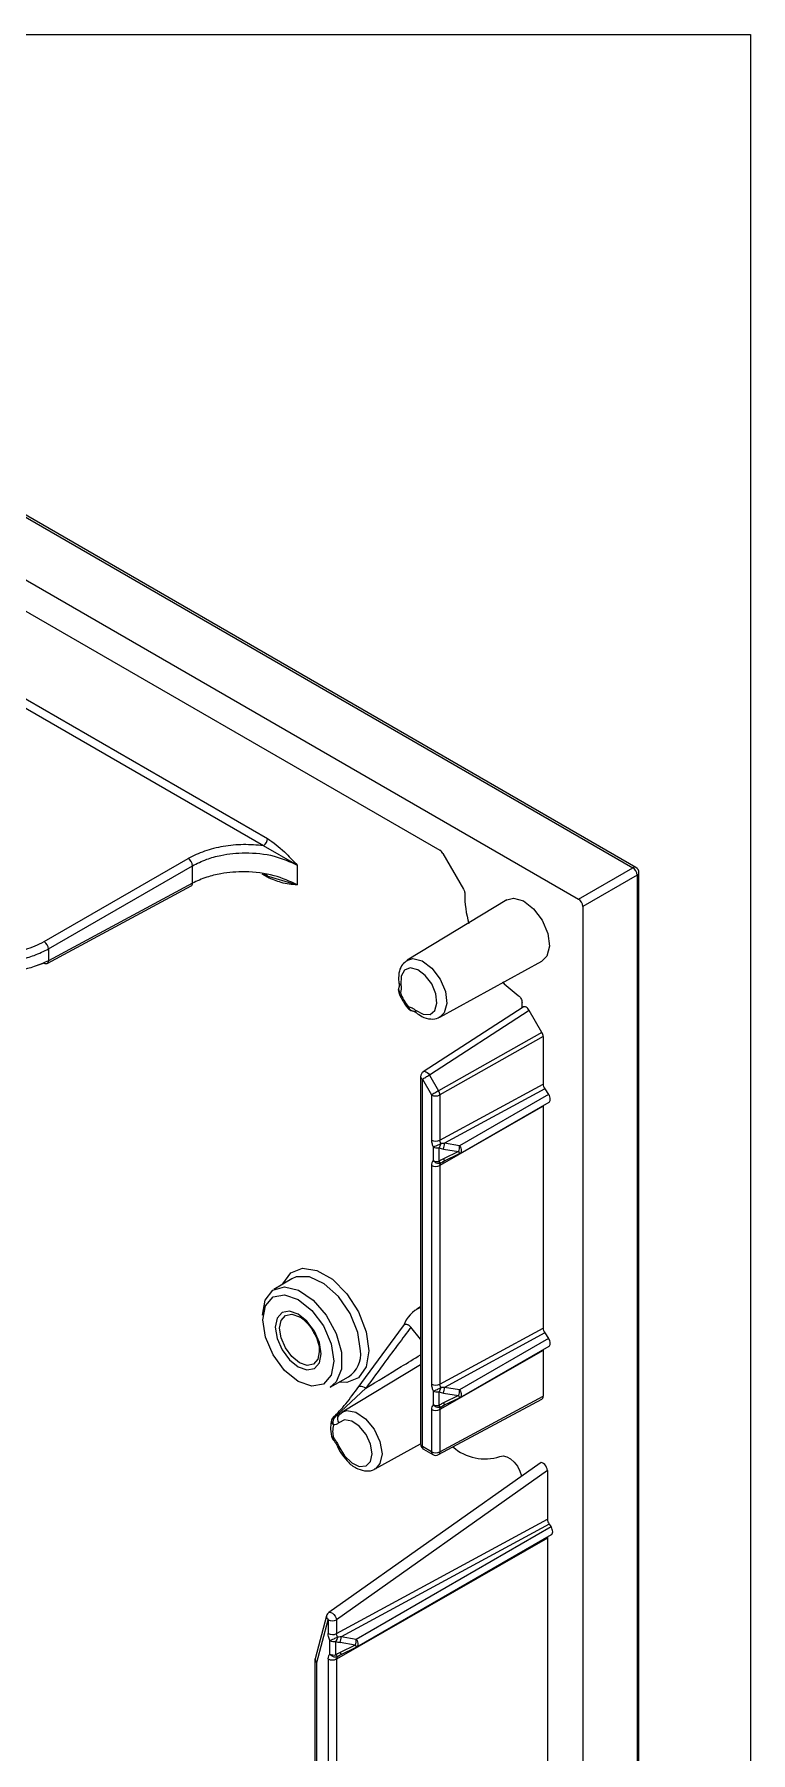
# Model space of a CAD drawing. Extents: x -0.4 to 5.43, y -6.33 to 0.
# Drawn here: x 4.222 to 5.426, y -2.889 to 0 of the extents above; entities that cross this region are included whole.
import ezdxf

# ---------------------------------------------------------------- set-up
doc = ezdxf.new("R2010")
doc.units = 0
doc.header["$LTSCALE"] = 0.5
doc.header["$MEASUREMENT"] = 0
doc.layers.add('End Cap', color=92, linetype='CONTINUOUS')
doc.layers.add('Text-Unprinted', color=131, linetype='CONTINUOUS', plot=False)

msp = doc.modelspace()

# ---------------------------------------------------------------- linework, layer by layer
at = {"layer": 'End Cap', "linetype": 'Continuous', "lineweight": 25, "transparency": 16777216}
for p, q in [((3.108, -0.1771), (5.228, -1.401)), ((5.2329, -1.4005), (3.1129, -0.1767)), ((3.0134, -0.2279), (5.1367, -1.4537)), ((3.2464, -0.415), (4.9036, -1.3716)), ((4.6069, -1.364), (3.6437, -0.8079)), ((3.6507, -0.7957), (4.6139, -1.3517)), ((4.2384, -1.5252), (4.4806, -1.3853)), ((4.6638, -1.3966), (4.607, -1.364)), ((4.9086, -1.3769), (4.9432, -1.4368)), ((4.2455, -1.5375), (4.4877, -1.3976)), ((4.4877, -1.427), (4.4877, -1.3976)), ((4.6139, -1.4171), (4.6045, -1.4117)), ((4.607, -1.4129), (4.6638, -1.4297)), ((4.6638, -1.3966), (4.6638, -1.4297)), ((5.1367, -1.4537), (5.228, -1.401)), ((5.2351, -1.4133), (5.1438, -1.466)), ((5.2351, -1.4133), (5.2351, -4.4458)), ((5.2379, -4.4418), (5.2379, -1.4092)), ((4.2432, -1.5619), (4.4855, -1.4316)), ((4.4877, -1.427), (4.2455, -1.5572)), ((5.0158, -1.4551), (4.8485, -1.5565)), ((5.1438, -1.466), (5.1438, -4.4663)), ((4.2455, -1.5375), (4.2455, -1.5572)), ((4.9036, -1.6519), (5.0751, -1.5578)), ((4.2384, -1.5613), (4.2246, -1.566)), ((5.0435, -1.6351), (4.8756, -1.7438)), ((5.0537, -1.6408), (4.886, -1.7494)), ((5.0416, -1.6363), (5.0416, -1.6274)), ((5.075, -1.6777), (5.0537, -1.6408)), ((5.075, -1.6777), (4.9014, -1.776)), ((5.0771, -1.6847), (4.9035, -1.783)), ((5.0771, -1.6847), (5.0771, -1.7646)), ((4.8711, -1.7522), (4.8711, -2.3699)), ((4.874, -1.7563), (4.8894, -1.7829)), ((4.874, -2.374), (4.874, -1.7563)), ((4.886, -1.7494), (4.9014, -1.776)), ((4.8894, -1.7829), (4.8894, -1.8587)), ((4.9035, -1.8588), (5.0771, -1.7646)), ((4.9035, -1.783), (4.9035, -1.8588)), ((5.0799, -1.7727), (4.9112, -1.8642)), ((5.0863, -1.7821), (4.9367, -1.8685)), ((5.0799, -1.7727), (5.0863, -1.7821)), ((5.0771, -1.802), (4.9035, -1.9015)), ((4.9374, -1.8812), (5.087, -1.7948)), ((5.0771, -1.802), (5.0771, -2.1749)), ((4.8922, -1.8703), (4.8922, -1.8932)), ((4.902, -1.8947), (4.902, -1.8718)), ((4.9095, -1.8738), (4.935, -1.8781)), ((4.9367, -1.8685), (4.9112, -1.8642)), ((4.8894, -1.9014), (4.8894, -2.269)), ((4.9035, -1.9015), (4.9035, -2.2691)), ((4.9079, -1.8955), (4.9112, -1.8936)), ((4.935, -1.8781), (4.9095, -1.8903)), ((4.9113, -1.8938), (4.9367, -1.8816)), ((4.6545, -2.0919), (4.6244, -2.1101)), ((4.8711, -2.1394), (4.8647, -2.1433)), ((4.7644, -2.2769), (4.8424, -2.171)), ((4.8711, -2.1937), (4.8548, -2.1735)), ((4.9035, -2.2691), (5.0771, -2.1749)), ((5.0799, -2.183), (4.9112, -2.2745)), ((5.0863, -2.1924), (4.9367, -2.2788)), ((5.0799, -2.183), (5.0863, -2.1924)), ((4.7008, -2.2138), (4.7008, -2.2149)), ((5.0771, -2.2124), (4.9035, -2.3118)), ((4.9374, -2.2915), (5.087, -2.2052)), ((5.0771, -2.2124), (5.0771, -2.2895)), ((4.8711, -2.2364), (4.7394, -2.3162)), ((4.719, -2.2739), (4.7498, -2.257)), ((4.7789, -2.2759), (4.7292, -2.3221)), ((4.8922, -2.2806), (4.8922, -2.3035)), ((4.9367, -2.2788), (4.9112, -2.2745)), ((4.9012, -2.3876), (5.0749, -2.2942)), ((4.902, -2.305), (4.902, -2.2821)), ((4.9035, -2.3829), (5.0771, -2.2895)), ((4.9079, -2.3058), (4.9112, -2.3039)), ((4.9095, -2.2841), (4.935, -2.2884)), ((4.935, -2.2884), (4.9095, -2.3006)), ((4.9113, -2.3041), (4.9367, -2.2919)), ((4.7351, -2.3198), (4.7403, -2.3156)), ((4.8894, -2.3117), (4.8894, -2.3828)), ((4.9035, -2.3118), (4.9035, -2.3829)), ((4.7945, -2.4116), (4.8711, -2.3696)), ((4.8894, -2.3828), (4.874, -2.374)), ((4.8761, -2.3786), (4.8914, -2.3874)), ((5.0718, -2.4018), (4.717, -2.653)), ((5.0842, -2.4144), (4.7298, -2.6653)), ((5.0842, -2.4144), (5.0842, -2.4963)), ((4.7298, -2.6885), (5.0842, -2.4963)), ((5.087, -2.5044), (4.7376, -2.6939)), ((5.0903, -2.5092), (4.763, -2.6982)), ((5.087, -2.5044), (5.0903, -2.5092)), ((5.0842, -2.5282), (4.7298, -2.7312)), ((4.7637, -2.7109), (5.091, -2.522)), ((5.0842, -2.5282), (5.0842, -3.3169)), ((4.7131, -2.6586), (4.6938, -2.7306)), ((4.6964, -2.7373), (4.7157, -2.6653)), ((4.7157, -2.6653), (4.7157, -2.6884)), ((4.7298, -2.6653), (4.7298, -2.6885)), ((4.7186, -2.7228), (4.7186, -2.7)), ((4.7283, -2.7244), (4.7283, -2.7015)), ((4.7613, -2.7078), (4.7359, -2.7035)), ((4.7613, -2.7078), (4.7359, -2.72)), ((4.763, -2.6982), (4.7376, -2.6939)), ((4.7376, -2.7234), (4.763, -2.7113)), ((4.6935, -2.7332), (4.6935, -3.5635)), ((4.6964, -3.5676), (4.6964, -2.7373)), ((4.7157, -2.7311), (4.7157, -3.509)), ((4.7298, -2.7312), (4.7298, -3.5091)), ((4.7343, -2.7252), (4.7375, -2.7233))]:
    msp.add_line(p, q, dxfattribs=at)
at = {"layer": 'End Cap', "linetype": 'Continuous', "lineweight": 25, "transparency": 16777216, "flags": 128}
for points in [[(5.0158, -1.4551), (5.0271, -1.4521), (5.0438, -1.4567), (5.0609, -1.4698), (5.0754, -1.4891), (5.0849, -1.5113), (5.0877, -1.5326), (5.0833, -1.5494), (5.0751, -1.5578)], [(4.8481, -1.5567), (4.8581, -1.5537), (4.8739, -1.5577), (4.8901, -1.5699), (4.9039, -1.5881), (4.9128, -1.6091), (4.9153, -1.6293), (4.9108, -1.6449), (4.9039, -1.6518)], [(4.8624, -1.6402), (4.8753, -1.6472), (4.8869, -1.6475), (4.8951, -1.6409), (4.8986, -1.6286), (4.8967, -1.6128), (4.8897, -1.5963), (4.8789, -1.582), (4.8662, -1.5724), (4.8538, -1.5693), (4.844, -1.5732), (4.8384, -1.5833), (4.8381, -1.598)], [(4.8343, -1.6108), (4.8343, -1.6108), (4.8346, -1.6111), (4.8352, -1.6113), (4.836, -1.6114), (4.837, -1.6114)], [(4.8494, -1.637), (4.8494, -1.637), (4.8493, -1.6366), (4.8494, -1.636), (4.8497, -1.6353), (4.8503, -1.6344)], [(4.874, -1.7563), (4.8751, -1.7557), (4.8764, -1.7549), (4.8779, -1.754), (4.8796, -1.7531), (4.8812, -1.7521), (4.8829, -1.7511), (4.8845, -1.7502), (4.886, -1.7494)], [(4.8756, -1.7438), (4.8763, -1.7434), (4.8781, -1.7432), (4.8801, -1.7438), (4.8822, -1.7451), (4.8843, -1.747), (4.886, -1.7494)], [(4.9014, -1.776), (4.8999, -1.7768), (4.8983, -1.7778), (4.8966, -1.7787), (4.8949, -1.7797), (4.8933, -1.7806), (4.8918, -1.7815), (4.8905, -1.7823), (4.8894, -1.7829)], [(5.087, -1.7948), (5.0875, -1.7945), (5.0884, -1.7935), (5.0889, -1.792), (5.0891, -1.7902), (5.0889, -1.7883), (5.0884, -1.7862), (5.0875, -1.7841), (5.0863, -1.7821)], [(4.9367, -1.8685), (4.9379, -1.8705), (4.9387, -1.8726), (4.9393, -1.8747), (4.9395, -1.8766), (4.9393, -1.8784), (4.9387, -1.8798), (4.9379, -1.8809), (4.9374, -1.8812)], [(4.6394, -2.1011), (4.6397, -2.1002), (4.6527, -2.0818), (4.6725, -2.0741), (4.6968, -2.0779), (4.7227, -2.0928), (4.747, -2.1171), (4.7668, -2.1477), (4.7797, -2.1811), (4.7842, -2.2131), (4.7797, -2.2399), (4.7668, -2.2583), (4.747, -2.2661), (4.7343, -2.2655)], [(4.6054, -2.1531), (4.61, -2.1278), (4.6229, -2.1111), (4.6425, -2.1054), (4.6661, -2.1112), (4.6906, -2.128), (4.7126, -2.1533), (4.7291, -2.1839), (4.738, -2.2154), (4.738, -2.2438), (4.7291, -2.2651), (4.719, -2.2739)], [(4.7701, -2.213), (4.7656, -2.1823), (4.7525, -2.1504), (4.7328, -2.1218), (4.709, -2.1002), (4.6843, -2.0886), (4.6621, -2.0886), (4.6545, -2.0919)], [(4.6056, -2.1612), (4.6101, -2.1374), (4.6231, -2.1225), (4.6424, -2.1188), (4.6653, -2.1267), (4.6882, -2.1452), (4.7076, -2.1713), (4.7205, -2.2012), (4.7251, -2.2302)], [(4.7251, -2.2302), (4.7205, -2.254), (4.7076, -2.2689), (4.6882, -2.2727), (4.6653, -2.2647), (4.6424, -2.2463), (4.6231, -2.2201), (4.6101, -2.1903), (4.6056, -2.1612)], [(4.7038, -2.2179), (4.7009, -2.1992), (4.6925, -2.18), (4.68, -2.1632), (4.6653, -2.1513), (4.6506, -2.1462), (4.6381, -2.1486), (4.6298, -2.1582), (4.6268, -2.1735)], [(4.6339, -2.1752), (4.6365, -2.1619), (4.6437, -2.1535), (4.6546, -2.1514), (4.6674, -2.1559), (4.6674, -2.1559)], [(4.6268, -2.1735), (4.6298, -2.1922), (4.6381, -2.2114), (4.6506, -2.2283), (4.6653, -2.2401), (4.68, -2.2453), (4.6925, -2.2428), (4.7009, -2.2332), (4.7038, -2.2179)], [(4.7008, -2.2149), (4.6983, -2.2271), (4.691, -2.2355), (4.6802, -2.2376), (4.6674, -2.2331), (4.6546, -2.2228), (4.6437, -2.2082), (4.6365, -2.1915), (4.6339, -2.1752)], [(5.087, -2.2052), (5.0875, -2.2048), (5.0884, -2.2038), (5.0889, -2.2023), (5.0891, -2.2006), (5.0889, -2.1986), (5.0884, -2.1965), (5.0875, -2.1944), (5.0863, -2.1924)], [(4.7789, -2.2759), (4.7765, -2.2745), (4.7741, -2.2734), (4.7717, -2.2729), (4.7695, -2.2728), (4.7676, -2.2731), (4.766, -2.274), (4.7649, -2.2753), (4.7644, -2.2769)], [(4.9367, -2.2788), (4.9379, -2.2808), (4.9387, -2.2829), (4.9393, -2.285), (4.9395, -2.2869), (4.9393, -2.2887), (4.9387, -2.2901), (4.9379, -2.2912), (4.9374, -2.2915)], [(4.7338, -2.3737), (4.7431, -2.3894), (4.7552, -2.4013), (4.768, -2.4074), (4.7793, -2.4066), (4.7869, -2.3991), (4.7896, -2.3861), (4.7869, -2.37), (4.7793, -2.3537), (4.768, -2.3399), (4.7552, -2.3312), (4.7431, -2.3291), (4.7338, -2.334)], [(4.7403, -2.3156), (4.7469, -2.3136), (4.7624, -2.3162), (4.7787, -2.3273), (4.7931, -2.3448), (4.8028, -2.3657), (4.8062, -2.3862), (4.8028, -2.4027), (4.795, -2.4113)], [(4.7244, -2.3593), (4.7239, -2.3606), (4.7237, -2.3616), (4.7239, -2.3623), (4.724, -2.3625)], [(4.7338, -2.3737), (4.7326, -2.3739), (4.7317, -2.3739), (4.7313, -2.3737), (4.7313, -2.3737)], [(5.0044, -2.3908), (5.0097, -2.3898), (5.0158, -2.3911), (5.0222, -2.3946), (5.0283, -2.4001), (5.0338, -2.4072), (5.038, -2.4152), (5.0407, -2.4234), (5.0407, -2.4238)], [(5.091, -2.522), (5.0915, -2.5216), (5.0924, -2.5206), (5.0929, -2.5191), (5.0931, -2.5174), (5.0929, -2.5154), (5.0924, -2.5133), (5.0915, -2.5112), (5.0903, -2.5092)], [(4.717, -2.653), (4.7182, -2.6525), (4.7203, -2.6528), (4.7228, -2.6542), (4.7253, -2.6564), (4.7274, -2.6593), (4.729, -2.6624), (4.7298, -2.6653)], [(4.763, -2.6982), (4.7642, -2.7002), (4.7651, -2.7022), (4.7656, -2.7043), (4.7658, -2.7063), (4.7656, -2.7081), (4.7651, -2.7095), (4.7642, -2.7106), (4.7637, -2.7109)]]:
    msp.add_lwpolyline(points, dxfattribs=at)
at = {"layer": 'End Cap', "linetype": 'Continuous', "lineweight": 25, "transparency": 16777216}
for centre, radius, start, end in [((4.5985, -1.351), 0.0155, 303.2297, 357.3477), ((4.4718, -1.3986), 0.0159, 3.5222, 56.4778), ((4.6096, -1.4164), 0.00437, 350.5527, 127.7047), ((5.2308, -1.4051), 0.00498, 65.3602, 124.6041), ((5.2201, -1.4137), 0.015, 1.7215, 58.2785), ((5.2279, -1.4092), 0.0101, 0, 60.0027), ((5.233, -1.4088), 0.00498, 295.3879, 354.638), ((4.4827, -1.4274), 0.00504, 303.6566, 5.5302), ((5.1149, -1.4467), 0.1696, 179.1208, 196.4813), ((4.2296, -1.5385), 0.0159, 3.5222, 56.4778), ((4.2405, -1.5577), 0.00504, 303.6566, 5.5302), ((4.2413, -1.5573), 0.00496, 233.6019, 292.9652), ((4.8454, -1.6065), 0.0119, 157.875, 180), ((4.8454, -1.6065), 0.0119, 180, 201.0988), ((4.8427, -1.6048), 0.00869, 161.3322, 229.3718), ((4.839, -1.5937), 0.0044, 196.1454, 258.4849), ((4.9178, -1.5801), 0.0866, 201.1857, 218.8143), ((5.1418, -1.4651), 0.1844, 223.8112, 234.6978), ((4.8587, -1.6295), 0.0119, 218.9014, 262.1317), ((4.8588, -1.6328), 0.0087, 190.6302, 258.6624), ((4.8666, -1.6416), 0.0044, 161.523, 223.8558), ((4.8811, -1.7522), 0.01, 122.916, 180), ((4.8759, -1.7518), 0.00483, 184.1293, 247.1908), ((4.8965, -1.7691), 0.0155, 242.6565, 296.7662), ((4.8886, -1.7836), 0.0149, 2.315, 30.7852), ((4.8965, -1.845), 0.0155, 242.6565, 296.7662), ((4.8993, -1.8566), 0.0154, 242.6428, 279.7711), ((4.8879, -1.865), 0.0233, 337.7408, 1.9215), ((4.9134, -1.8693), 0.0233, 337.7408, 1.9215), ((4.8965, -1.8877), 0.0155, 242.6565, 296.7662), ((4.8993, -1.8795), 0.0154, 242.6428, 279.7711), ((5.0273, -1.8337), 0.1307, 205.6726, 207.2925), ((4.9118, -1.8933), 0.000686, 203.7781, 218.8313), ((4.9892, -1.853), 0.0598, 204.851, 208.5613), ((4.9324, -1.8725), 0.0101, 295.595, 299.9973), ((4.8917, -2.1878), 0.052, 113.35, 161.2001), ((4.7259, -2.2192), 0.0446, 302.324, 8.0376), ((4.8965, -2.2553), 0.0155, 242.6565, 296.7662), ((4.8993, -2.2669), 0.0154, 242.6428, 279.7711), ((4.8879, -2.2753), 0.0233, 337.7408, 1.9215), ((4.9134, -2.2796), 0.0233, 337.7408, 1.9215), ((4.8993, -2.2898), 0.0154, 242.6428, 279.7711), ((5.0273, -2.244), 0.1307, 205.6726, 207.2925), ((4.9118, -2.3037), 0.000686, 203.7781, 218.8313), ((4.9892, -2.2633), 0.0598, 204.851, 208.5613), ((4.9324, -2.2828), 0.0101, 295.595, 299.9973), ((4.729, -2.3313), 0.0078, 167.9183, 234.1613), ((4.7328, -2.3328), 0.0119, 135.4919, 164.7968), ((4.7706, -2.3485), 0.0474, 166.7808, 193.2192), ((4.7374, -2.3331), 0.0138, 126.7584, 199.2129), ((4.7303, -2.3304), 0.00841, 97.6115, 135.0167), ((4.7408, -2.3275), 0.0096, 126.6705, 222.8024), ((4.8965, -2.298), 0.0155, 242.6565, 296.7662), ((4.7328, -2.3545), 0.0119, 191.6869, 222.3828), ((4.7247, -2.3556), 0.00375, 200.2318, 265.5851), ((4.8811, -2.3699), 0.01, 180, 240.0027), ((4.876, -2.3694), 0.00496, 185.0787, 246.2415), ((4.8789, -2.3745), 0.00496, 173.763, 234.9248), ((4.8942, -2.3834), 0.00483, 172.814, 235.8738), ((4.8965, -2.3691), 0.0155, 242.6565, 296.7662), ((4.8965, -2.3787), 0.0101, 240.0027, 298.2656), ((4.8986, -2.3835), 0.0049, 302.6721, 6.5147), ((4.9795, -2.3111), 0.0836, 229.5485, 287.3617), ((4.7228, -2.6612), 0.0101, 125.2969, 165.0011), ((4.7197, -2.6598), 0.00676, 169.0939, 233.3225), ((4.7228, -2.6515), 0.0155, 242.6565, 296.7662), ((4.7228, -2.6746), 0.0155, 242.6565, 296.7662), ((4.7257, -2.6863), 0.0154, 242.6428, 279.7711), ((4.7143, -2.6946), 0.0233, 337.7408, 1.9215), ((4.7397, -2.699), 0.0233, 337.7408, 1.9215), ((4.8156, -2.6827), 0.0598, 204.851, 208.5613), ((4.7587, -2.7022), 0.0101, 295.595, 299.9973), ((4.7035, -2.7332), 0.0101, 165.0011, 180), ((4.6983, -2.7328), 0.00485, 184.2707, 247.0494), ((4.7006, -2.7318), 0.00689, 169.7358, 232.6806), ((4.7228, -2.7173), 0.0155, 242.6565, 296.7662), ((4.7257, -2.7091), 0.0154, 242.6428, 279.7711), ((4.8536, -2.6634), 0.1307, 205.6726, 207.2925), ((4.7381, -2.723), 0.000686, 203.7781, 218.8313)]:
    msp.add_arc(centre, radius, start, end, dxfattribs=at)
for centre, major_axis, ratio, start_param, end_param in [((4.9036, -1.3798), (-0.00502, 0.0087), 0.577454, 4.71266, 5.497932), ((5.1367, -1.4619), (-0.00502, 0.0087), 0.577557, 3.927207, 5.497734), ((5.0487, -1.6437), (-0.00502, 0.00871), 0.576957, 4.713572, 6.31296), ((5.07, -1.6806), (-0.00503, 0.0087), 0.577454, 3.927009, 4.712281), ((5.0842, -1.7687), (-0.00503, 0.00871), 0.577247, 0.7853, 1.701715), ((5.0842, -1.8061), (-0.00503, 0.0087), 0.577517, 0.583884, 0.785534), ((5.0842, -2.179), (-0.00503, 0.00871), 0.577247, 0.7853, 1.701715), ((5.0842, -2.2165), (-0.00503, 0.0087), 0.577517, 0.583884, 0.785534), ((5.07, -2.2854), (-0.00503, 0.00871), 0.577206, 3.124143, 3.92692), ((5.0771, -2.4103), (-0.00498, 0.00877), 0.578664, 3.936819, 6.341147), ((5.0913, -2.5004), (-0.00503, 0.00871), 0.577247, 0.7853, 1.701715), ((5.0913, -2.5323), (-0.00503, 0.0087), 0.577517, 0.436885, 0.785534)]:
    msp.add_ellipse(centre, major_axis=major_axis, ratio=ratio, start_param=start_param, end_param=end_param, dxfattribs=at)
for points, knots in [([(4.6139, -1.3517), (4.6235, -1.3589), (4.6407, -1.3717), (4.6567, -1.3889), (4.6638, -1.3966)], [0, 0, 0, 0, 0.553571, 1, 1, 1, 1]), ([(4.6069, -1.364), (4.5957, -1.363), (4.5732, -1.3611), (4.5391, -1.3647), (4.507, -1.3723), (4.4894, -1.381), (4.4806, -1.3853)], [0, 0, 0, 0, 0.249864, 0.499981, 0.7501, 1, 1, 1, 1]), ([(4.4877, -1.3976), (4.4953, -1.3938), (4.5097, -1.3865), (4.5397, -1.3784), (4.5788, -1.3744), (4.6258, -1.3792), (4.6514, -1.3909), (4.6638, -1.3966)], [0, 0, 0, 0, 0.153902, 0.28881, 0.500822, 0.756986, 1, 1, 1, 1]), ([(4.6638, -1.4297), (4.6514, -1.424), (4.6258, -1.4121), (4.5788, -1.4065), (4.5397, -1.4095), (4.5097, -1.4167), (4.4953, -1.4234), (4.4877, -1.427)], [0, 0, 0, 0, 0.243018, 0.499178, 0.711196, 0.846103, 1, 1, 1, 1]), ([(4.6638, -1.4297), (4.6548, -1.4291), (4.6388, -1.4279), (4.6215, -1.4204), (4.6139, -1.4171)], [0, 0, 0, 0, 0.561195, 1, 1, 1, 1]), ([(4.9432, -1.4368), (4.9436, -1.4376), (4.9443, -1.439), (4.9449, -1.441), (4.9453, -1.4426), (4.9453, -1.4436), (4.9453, -1.4441)], [0, 0, 0, 0, 0.339669, 0.559861, 0.780037, 1, 1, 1, 1]), ([(4.0764, -1.526), (4.0895, -1.5318), (4.1163, -1.5438), (4.1647, -1.5465), (4.2076, -1.5398), (4.2282, -1.53), (4.2384, -1.5252)], [0, 0, 0, 0, 0.274951, 0.56173, 0.783886, 1, 1, 1, 1]), ([(4.0694, -1.5382), (4.0818, -1.5439), (4.1073, -1.5557), (4.1544, -1.5606), (4.1934, -1.5566), (4.2234, -1.5485), (4.2378, -1.5413), (4.2455, -1.5375)], [0, 0, 0, 0, 0.242999, 0.499186, 0.711191, 0.846098, 1, 1, 1, 1]), ([(4.2455, -1.5572), (4.2378, -1.5608), (4.2234, -1.5675), (4.1934, -1.5747), (4.1544, -1.5779), (4.1073, -1.5723), (4.0818, -1.5604), (4.0694, -1.5547)], [0, 0, 0, 0, 0.153907, 0.288816, 0.500814, 0.757005, 1, 1, 1, 1]), ([(4.8484, -1.5574), (4.8457, -1.5592), (4.8395, -1.5633), (4.8347, -1.5751), (4.8336, -1.5862), (4.8345, -1.5933), (4.8347, -1.5949)], [0, 0, 0, 0, 0.237556, 0.544383, 0.892452, 1, 1, 1, 1]), ([(4.8343, -1.6108), (4.8361, -1.6149), (4.84, -1.6242), (4.8461, -1.6324), (4.8494, -1.637)], [0, 0, 0, 0, 0.437408, 1, 1, 1, 1]), ([(4.8347, -1.5949), (4.8349, -1.5967), (4.8351, -1.5998), (4.8347, -1.6013), (4.8345, -1.6019)], [0, 0, 0, 0, 0.567866, 1, 1, 1, 1]), ([(4.8381, -1.598), (4.8383, -1.6008), (4.8388, -1.6058), (4.8375, -1.6097), (4.837, -1.6114)], [0, 0, 0, 0, 0.560129, 1, 1, 1, 1]), ([(5.0352, -1.6156), (5.0361, -1.6163), (5.0378, -1.6177), (5.0399, -1.6208), (5.0413, -1.6242), (5.0415, -1.6264), (5.0416, -1.6274)], [0, 0, 0, 0, 0.249771, 0.499575, 0.749405, 1, 1, 1, 1]), ([(4.8503, -1.6344), (4.8525, -1.6349), (4.8565, -1.6359), (4.8606, -1.6389), (4.8624, -1.6402)], [0, 0, 0, 0, 0.559151, 1, 1, 1, 1]), ([(4.8572, -1.6413), (4.8579, -1.6415), (4.8594, -1.6418), (4.8619, -1.6436), (4.8634, -1.6446)], [0, 0, 0, 0, 0.432136, 1, 1, 1, 1]), ([(4.8634, -1.6446), (4.8666, -1.6469), (4.8745, -1.6525), (4.8872, -1.6559), (4.8984, -1.6553), (4.9027, -1.6519), (4.9037, -1.6512)], [0, 0, 0, 0, 0.244735, 0.60695, 0.913157, 1, 1, 1, 1]), ([(4.8894, -1.8587), (4.8895, -1.8608), (4.8898, -1.8646), (4.8915, -1.8685), (4.8922, -1.8703)], [0, 0, 0, 0, 0.559385, 1, 1, 1, 1]), ([(4.8922, -1.8703), (4.8932, -1.87), (4.8951, -1.8693), (4.8989, -1.8677), (4.9024, -1.866), (4.9041, -1.865), (4.905, -1.8645)], [0, 0, 0, 0, 0.270335, 0.56241, 0.789662, 1, 1, 1, 1]), ([(4.905, -1.8645), (4.9046, -1.866), (4.9039, -1.8686), (4.9026, -1.8708), (4.902, -1.8718)], [0, 0, 0, 0, 0.56, 1, 1, 1, 1]), ([(4.902, -1.8718), (4.9032, -1.8722), (4.9057, -1.8731), (4.9083, -1.8736), (4.9095, -1.8738)], [0, 0, 0, 0, 0.5259377, 1, 1, 1, 1]), ([(4.9112, -1.8642), (4.91, -1.8643), (4.9078, -1.8645), (4.9058, -1.8645), (4.905, -1.8645)], [0, 0, 0, 0, 0.602078, 1, 1, 1, 1]), ([(4.8922, -1.8932), (4.8913, -1.8944), (4.8897, -1.8965), (4.8895, -1.8999), (4.8894, -1.9014)], [0, 0, 0, 0, 0.55942, 1, 1, 1, 1]), ([(4.905, -1.8973), (4.9039, -1.8978), (4.9016, -1.8986), (4.8977, -1.8978), (4.8944, -1.8958), (4.8929, -1.894), (4.8922, -1.8932)], [0, 0, 0, 0, 0.270335, 0.56241, 0.789662, 1, 1, 1, 1]), ([(4.9095, -1.8903), (4.908, -1.8911), (4.9053, -1.8924), (4.9029, -1.894), (4.902, -1.8947)], [0, 0, 0, 0, 0.5938987, 1, 1, 1, 1]), ([(4.902, -1.8947), (4.9027, -1.8955), (4.9041, -1.897), (4.9047, -1.8972), (4.905, -1.8973)], [0, 0, 0, 0, 0.56, 1, 1, 1, 1]), ([(4.905, -1.8973), (4.906, -1.8967), (4.9081, -1.8954), (4.9102, -1.8943), (4.9112, -1.8937)], [0, 0, 0, 0, 0.517849, 1, 1, 1, 1]), ([(4.6675, -2.156), (4.6677, -2.1561), (4.6712, -2.1576), (4.6791, -2.1648), (4.6875, -2.1744), (4.6908, -2.1813), (4.6918, -2.1833)], [0, 0, 0, 0, 0.029473, 0.428768, 0.837041, 1, 1, 1, 1]), ([(4.6918, -2.1833), (4.6934, -2.1863), (4.6978, -2.1942), (4.7004, -2.2052), (4.7007, -2.2117), (4.7008, -2.2138)], [0, 0, 0, 0, 0.2912206, 0.7678368, 1, 1, 1, 1]), ([(4.8548, -2.1735), (4.8405, -2.1926), (4.815, -2.2265), (4.7899, -2.2608), (4.7789, -2.2759)], [0, 0, 0, 0, 0.560002, 1, 1, 1, 1]), ([(4.8424, -2.171), (4.8427, -2.1705), (4.8432, -2.1695), (4.8444, -2.1686), (4.8459, -2.1682), (4.8476, -2.1683), (4.8494, -2.169), (4.8513, -2.1701), (4.8531, -2.1716), (4.8542, -2.1729), (4.8548, -2.1735)], [0, 0, 0, 0, 0.124152, 0.249735, 0.372689, 0.49975, 0.622479, 0.749584, 0.873773, 1, 1, 1, 1]), ([(4.7789, -2.2759), (4.7987, -2.2638), (4.8294, -2.2451), (4.8602, -2.2264), (4.8711, -2.2197)], [0, 0, 0, 0, 0.6451721, 1, 1, 1, 1]), ([(4.7225, -2.3275), (4.7291, -2.3206), (4.7424, -2.3068), (4.7571, -2.2869), (4.7644, -2.2769)], [0, 0, 0, 0, 0.499962, 1, 1, 1, 1]), ([(4.8894, -2.269), (4.8895, -2.2711), (4.8898, -2.2749), (4.8915, -2.2788), (4.8922, -2.2806)], [0, 0, 0, 0, 0.559385, 1, 1, 1, 1]), ([(4.8922, -2.2806), (4.8932, -2.2803), (4.8951, -2.2796), (4.8989, -2.278), (4.9024, -2.2763), (4.9041, -2.2753), (4.905, -2.2748)], [0, 0, 0, 0, 0.270335, 0.56241, 0.789662, 1, 1, 1, 1]), ([(4.905, -2.2748), (4.9046, -2.2763), (4.9039, -2.2789), (4.9026, -2.2811), (4.902, -2.2821)], [0, 0, 0, 0, 0.56, 1, 1, 1, 1]), ([(4.9112, -2.2745), (4.91, -2.2746), (4.9078, -2.2748), (4.9058, -2.2748), (4.905, -2.2748)], [0, 0, 0, 0, 0.602078, 1, 1, 1, 1]), ([(4.8922, -2.3035), (4.8913, -2.3047), (4.8897, -2.3068), (4.8895, -2.3102), (4.8894, -2.3117)], [0, 0, 0, 0, 0.55942, 1, 1, 1, 1]), ([(4.905, -2.3076), (4.9039, -2.3081), (4.9016, -2.309), (4.8977, -2.3081), (4.8944, -2.3061), (4.8929, -2.3043), (4.8922, -2.3035)], [0, 0, 0, 0, 0.270335, 0.56241, 0.789662, 1, 1, 1, 1]), ([(4.902, -2.2821), (4.9032, -2.2825), (4.9057, -2.2834), (4.9083, -2.2839), (4.9095, -2.2841)], [0, 0, 0, 0, 0.525938, 1, 1, 1, 1]), ([(4.9095, -2.3006), (4.908, -2.3014), (4.9053, -2.3027), (4.9029, -2.3043), (4.902, -2.305)], [0, 0, 0, 0, 0.5938987, 1, 1, 1, 1]), ([(4.902, -2.305), (4.9027, -2.3058), (4.9041, -2.3073), (4.9047, -2.3075), (4.905, -2.3076)], [0, 0, 0, 0, 0.56, 1, 1, 1, 1]), ([(4.905, -2.3076), (4.906, -2.307), (4.9081, -2.3057), (4.9102, -2.3046), (4.9112, -2.304)], [0, 0, 0, 0, 0.517849, 1, 1, 1, 1]), ([(4.7214, -2.3297), (4.7206, -2.3335), (4.7189, -2.3419), (4.7204, -2.3515), (4.7212, -2.3569)], [0, 0, 0, 0, 0.443352, 1, 1, 1, 1]), ([(4.7338, -2.334), (4.7323, -2.3353), (4.7297, -2.3375), (4.726, -2.3376), (4.7244, -2.3376)], [0, 0, 0, 0, 0.560129, 1, 1, 1, 1]), ([(4.7292, -2.3221), (4.7304, -2.322), (4.7327, -2.3219), (4.7343, -2.3205), (4.7351, -2.3198)], [0, 0, 0, 0, 0.516696, 1, 1, 1, 1]), ([(4.724, -2.3625), (4.7254, -2.3642), (4.7283, -2.3676), (4.7303, -2.3716), (4.7313, -2.3737)], [0, 0, 0, 0, 0.498542, 1, 1, 1, 1]), ([(4.7244, -2.3593), (4.7265, -2.3618), (4.7301, -2.3662), (4.7326, -2.3714), (4.7338, -2.3737)], [0, 0, 0, 0, 0.559151, 1, 1, 1, 1]), ([(4.7313, -2.3737), (4.7331, -2.3775), (4.7374, -2.3865), (4.744, -2.3937), (4.7478, -2.3979)], [0, 0, 0, 0, 0.419009, 1, 1, 1, 1]), ([(4.7478, -2.3979), (4.7485, -2.3987), (4.7535, -2.4051), (4.765, -2.412), (4.7796, -2.4157), (4.7904, -2.4147), (4.7943, -2.4114), (4.7949, -2.4108)], [0, 0, 0, 0, 0.051351, 0.393718, 0.691707, 0.946267, 1, 1, 1, 1]), ([(4.7186, -2.7), (4.7177, -2.6977), (4.716, -2.6937), (4.7158, -2.69), (4.7157, -2.6884)], [0, 0, 0, 0, 0.558435, 1, 1, 1, 1]), ([(4.7186, -2.7), (4.7195, -2.6996), (4.7214, -2.699), (4.7252, -2.6973), (4.7287, -2.6956), (4.7305, -2.6947), (4.7313, -2.6942)], [0, 0, 0, 0, 0.270335, 0.56241, 0.789662, 1, 1, 1, 1]), ([(4.7313, -2.6942), (4.7309, -2.6957), (4.7303, -2.6983), (4.7289, -2.7005), (4.7283, -2.7015)], [0, 0, 0, 0, 0.56, 1, 1, 1, 1]), ([(4.7283, -2.7015), (4.7296, -2.7019), (4.732, -2.7028), (4.7346, -2.7032), (4.7359, -2.7035)], [0, 0, 0, 0, 0.5259377, 1, 1, 1, 1]), ([(4.7376, -2.6939), (4.7363, -2.694), (4.7342, -2.6942), (4.7321, -2.6942), (4.7313, -2.6942)], [0, 0, 0, 0, 0.602078, 1, 1, 1, 1]), ([(4.7157, -2.7311), (4.7159, -2.7292), (4.7161, -2.7258), (4.7178, -2.7237), (4.7186, -2.7228)], [0, 0, 0, 0, 0.558399, 1, 1, 1, 1]), ([(4.7313, -2.727), (4.7302, -2.7274), (4.7279, -2.7283), (4.724, -2.7275), (4.7207, -2.7255), (4.7193, -2.7237), (4.7186, -2.7228)], [0, 0, 0, 0, 0.270335, 0.56241, 0.789662, 1, 1, 1, 1]), ([(4.7359, -2.72), (4.7343, -2.7208), (4.7317, -2.7221), (4.7293, -2.7237), (4.7283, -2.7244)], [0, 0, 0, 0, 0.593899, 1, 1, 1, 1]), ([(4.7283, -2.7244), (4.7291, -2.7252), (4.7304, -2.7266), (4.731, -2.7269), (4.7313, -2.727)], [0, 0, 0, 0, 0.56, 1, 1, 1, 1]), ([(4.7313, -2.727), (4.7324, -2.7263), (4.7344, -2.725), (4.7366, -2.7239), (4.7376, -2.7234)], [0, 0, 0, 0, 0.517849, 1, 1, 1, 1])]:
    msp.add_open_spline(points, degree=3, knots=knots, dxfattribs=at)
for points in [[(4.905, -1.8645), (4.9046, -1.8635), (4.9037, -1.8616), (4.9035, -1.8597), (4.9035, -1.8588)], [(4.9035, -1.9015), (4.9035, -1.9006), (4.9037, -1.8989), (4.9046, -1.8978), (4.905, -1.8973)], [(4.905, -2.2748), (4.9046, -2.2738), (4.9037, -2.2719), (4.9035, -2.27), (4.9035, -2.2691)], [(4.9035, -2.3118), (4.9035, -2.3109), (4.9037, -2.3092), (4.9046, -2.3082), (4.905, -2.3076)], [(4.7313, -2.6942), (4.7309, -2.6932), (4.73, -2.6912), (4.7299, -2.6894), (4.7298, -2.6885)], [(4.7298, -2.7312), (4.7299, -2.7303), (4.73, -2.7286), (4.7309, -2.7275), (4.7313, -2.727)]]:
    msp.add_open_spline(points, degree=3, dxfattribs=at)
at = {"layer": 'Text-Unprinted', "transparency": 16777216}
msp.add_lwpolyline([(0, 0), (5.4258, 0), (5.4258, -6.3266), (0, -6.3266)], close=True, dxfattribs=at)

doc.saveas('drawing.dxf')
